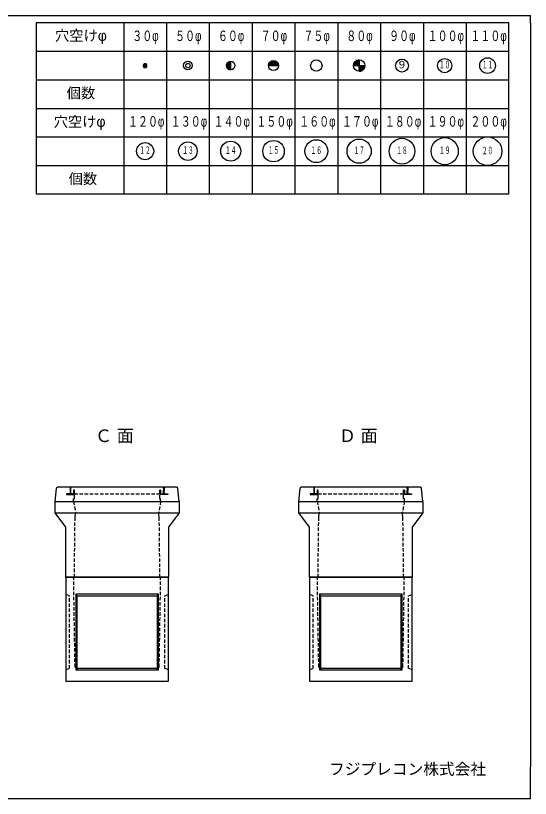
# Model space of a CAD drawing. Units: millimetres, scale not verified. Extents: x -3704 to 3796, y -2790 to 2696.
# Drawn here: x 189 to 3796, y -2790 to 2696 of the extents above; entities that cross this region are included whole.
import ezdxf
from ezdxf.enums import TextEntityAlignment as Align

# ---------------------------------------------------------------- set-up
doc = ezdxf.new("R2010")
doc.units = ezdxf.units.MM
doc.header["$LTSCALE"] = 20
doc.linetypes.add('DASHED1', pattern=[1.8, 1.2, -0.6])
doc.layers.add('0-0_レイヤ_1', color=7, linetype='Continuous')
doc.styles.add('HG丸ｺﾞｼｯｸM-PRO', font='')
doc.styles.add('ＭＳ ゴシック', font='')
doc.styles.get('HG丸ｺﾞｼｯｸM-PRO').set_extended_font_data('HG丸ｺﾞｼｯｸM-PRO')
doc.styles.get('ＭＳ ゴシック').set_extended_font_data('MS Gothic')

msp = doc.modelspace()

# ---------------------------------------------------------------- linework, layer by layer
at = {"layer": '0-0_レイヤ_1'}
for p, q in [((3795.88, 2646.47), (3795.88, 2696.47)), ((945.88, 2646.47), (945.88, 1446.47)), ((1245.88, 2646.47), (1245.88, 1446.47)), ((1545.88, 2646.47), (1545.88, 1446.47)), ((1845.88, 2646.47), (1845.88, 1446.47)), ((2145.88, 2646.47), (2145.88, 1446.47)), ((2445.88, 2646.47), (2445.88, 1446.47)), ((2745.88, 2646.47), (2745.88, 1446.47)), ((3045.88, 2646.47), (3045.88, 1446.47)), ((3345.88, 2646.47), (3345.88, 1446.47)), ((3795.88, 2646.47), (3795.88, -2568.82)), ((331.45, 2446.47), (945.88, 2446.47)), ((945.88, 2446.47), (3645.88, 2446.47)), ((1089.41, 2360), (1102.36, 2360)), ((1669.11, 2360), (1695.88, 2360)), ((1670.21, 2362), (1695.88, 2362)), ((1671.54, 2364), (1695.88, 2364)), ((1673.11, 2366), (1695.88, 2366)), ((1674.99, 2368), (1695.88, 2368)), ((1677.27, 2370), (1695.88, 2370)), ((1680.13, 2372), (1695.88, 2372)), ((1683.96, 2374), (1695.88, 2374)), ((1690.59, 2376), (1695.88, 2376)), ((1695.88, 2316.47), (1695.88, 2376.47)), ((1963.6, 2360), (2028.16, 2360)), ((1964.52, 2362), (2027.25, 2362)), ((1965.59, 2364), (2026.18, 2364)), ((1966.84, 2366), (2024.93, 2366)), ((1968.29, 2368), (2023.48, 2368)), ((1969.97, 2370), (2021.79, 2370)), ((1971.94, 2372), (2019.82, 2372)), ((1974.27, 2374), (2017.5, 2374)), ((1977.09, 2376), (2014.67, 2376)), ((1980.69, 2378), (2011.08, 2378)), ((1985.84, 2380), (2005.92, 2380)), ((2558.24, 2360), (2595.88, 2360)), ((2559.02, 2362), (2595.88, 2362)), ((2559.93, 2364), (2595.88, 2364)), ((2560.97, 2366), (2595.88, 2366)), ((2562.17, 2368), (2595.88, 2368)), ((2563.53, 2370), (2595.88, 2370)), ((2565.09, 2372), (2595.88, 2372)), ((2566.86, 2374), (2595.88, 2374)), ((2568.9, 2376), (2595.88, 2376)), ((2571.27, 2378), (2595.88, 2378)), ((2574.07, 2380), (2595.88, 2380)), ((2577.51, 2382), (2595.88, 2382)), ((2582.04, 2384), (2595.88, 2384)), ((2589.76, 2386), (2595.88, 2386)), ((1080.89, 2346), (1110.87, 2346)), ((1080.96, 2348), (1110.8, 2348)), ((1081.09, 2344), (1110.68, 2344)), ((1081.3, 2350), (1110.46, 2350)), ((1081.56, 2342), (1110.2, 2342)), ((1081.94, 2352), (1109.83, 2352)), ((1082.35, 2340), (1109.41, 2340)), ((1082.91, 2354), (1108.86, 2354)), ((1083.5, 2338), (1108.26, 2338)), ((1084.3, 2356), (1107.47, 2356)), ((1085.14, 2336), (1106.62, 2336)), ((1086.29, 2358), (1105.48, 2358)), ((1087.55, 2334), (1104.22, 2334)), ((1091.93, 2332), (1099.83, 2332)), ((1665.89, 2346), (1695.88, 2346)), ((1665.92, 2348), (1695.88, 2348)), ((1665.98, 2344), (1695.88, 2344)), ((1666.09, 2350), (1695.88, 2350)), ((1666.22, 2342), (1695.88, 2342)), ((1666.4, 2352), (1695.88, 2352)), ((1666.59, 2340), (1695.88, 2340)), ((1666.84, 2354), (1695.88, 2354)), ((1667.1, 2338), (1695.88, 2338)), ((1667.44, 2356), (1695.88, 2356)), ((1667.77, 2336), (1695.88, 2336)), ((1668.19, 2358), (1695.88, 2358)), ((1668.6, 2334), (1695.88, 2334)), ((1669.6, 2332), (1695.88, 2332)), ((1670.81, 2330), (1695.88, 2330)), ((1672.24, 2328), (1695.88, 2328)), ((1673.95, 2326), (1695.88, 2326)), ((1676.01, 2324), (1695.88, 2324)), ((1678.53, 2322), (1695.88, 2322)), ((1681.76, 2320), (1695.88, 2320)), ((1686.43, 2318), (1695.88, 2318)), ((1960.88, 2346.47), (2030.88, 2346.47)), ((1960.92, 2348), (2030.85, 2348)), ((1961.06, 2350), (2030.7, 2350)), ((1961.32, 2352), (2030.44, 2352)), ((1961.7, 2354), (2030.06, 2354)), ((1962.2, 2356), (2029.56, 2356)), ((1962.84, 2358), (2028.93, 2358)), ((2555.91, 2348), (2595.88, 2348)), ((2556.04, 2350), (2595.88, 2350)), ((2556.27, 2352), (2595.88, 2352)), ((2556.6, 2354), (2595.88, 2354)), ((2557.03, 2356), (2595.88, 2356)), ((2557.58, 2358), (2595.88, 2358)), ((2595.88, 2346), (2635.88, 2346)), ((2595.88, 2344), (2635.81, 2344)), ((2595.88, 2342), (2635.63, 2342)), ((2595.88, 2340), (2635.36, 2340)), ((2595.88, 2338), (2634.98, 2338)), ((2595.88, 2336), (2634.49, 2336)), ((2595.88, 2334), (2633.89, 2334)), ((2595.88, 2332), (2633.17, 2332)), ((2595.88, 2330), (2632.33, 2330)), ((2595.88, 2328), (2631.36, 2328)), ((2595.88, 2326), (2630.25, 2326)), ((2595.88, 2324), (2628.97, 2324)), ((2595.88, 2322), (2627.52, 2322)), ((2595.88, 2320), (2625.87, 2320)), ((2595.88, 2318), (2623.98, 2318)), ((2595.88, 2316), (2621.8, 2316)), ((2595.88, 2314), (2619.24, 2314)), ((2595.88, 2312), (2616.17, 2312)), ((2595.88, 2310), (2612.31, 2310)), ((2595.88, 2308), (2606.84, 2308)), ((331.45, 2246.47), (945.88, 2246.47)), ((945.88, 2246.47), (3645.88, 2246.47)), ((331.45, 2046.47), (945.88, 2046.47)), ((945.88, 2046.47), (3645.88, 2046.47)), ((331.45, 1846.47), (945.88, 1846.47)), ((945.88, 1846.47), (3645.88, 1846.47)), ((331.45, 1646.47), (945.88, 1646.47)), ((945.88, 1646.47), (3645.88, 1646.47)), ((464.9, -710), (474.9, -617.5)), ((1317.4, -610), (482.4, -610)), ((544.9, -655), (544.9, -660)), ((594.9, -655), (544.9, -655)), ((544.9, -656), (594.9, -656)), ((544.9, -658), (594.9, -658)), ((569.9, -610), (569.9, -655)), ((574.9, -610), (569.9, -610)), ((569.9, -612), (574.9, -612)), ((569.9, -614), (574.9, -614)), ((569.9, -616), (574.9, -616)), ((569.9, -618), (574.9, -618)), ((569.9, -620), (574.9, -620)), ((569.9, -622), (574.9, -622)), ((569.9, -624), (574.9, -624)), ((569.9, -626), (574.9, -626)), ((569.9, -628), (574.9, -628)), ((569.9, -630), (574.9, -630)), ((569.9, -632), (574.9, -632)), ((569.9, -634), (574.9, -634)), ((569.9, -636), (574.9, -636)), ((569.9, -638), (574.9, -638)), ((569.9, -640), (574.9, -640)), ((569.9, -642), (574.9, -642)), ((569.9, -644), (574.9, -644)), ((569.9, -646), (574.9, -646)), ((569.9, -648), (574.9, -648)), ((569.9, -650), (574.9, -650)), ((569.9, -652), (574.9, -652)), ((569.9, -654), (574.9, -654)), ((574.9, -655), (574.9, -610)), ((594.9, -630), (599.9, -630)), ((594.9, -630), (594.9, -660)), ((599.9, -630), (594.9, -630)), ((594.9, -632), (599.9, -632)), ((594.9, -634), (599.9, -634)), ((594.9, -636), (599.9, -636)), ((594.9, -638), (599.9, -638)), ((594.9, -640), (599.9, -640)), ((594.9, -642), (599.9, -642)), ((594.9, -644), (599.9, -644)), ((594.9, -646), (599.9, -646)), ((594.9, -648), (599.9, -648)), ((594.9, -650), (599.9, -650)), ((594.9, -652), (599.9, -652)), ((594.9, -654), (599.9, -654)), ((594.9, -656), (599.9, -656)), ((594.9, -658), (599.9, -658)), ((599.9, -660), (599.9, -630)), ((1199.9, -630), (1204.9, -630)), ((1199.9, -630), (1199.9, -655)), ((1204.9, -630), (1199.9, -630)), ((1199.9, -632), (1204.9, -632)), ((1199.9, -634), (1204.9, -634)), ((1199.9, -636), (1204.9, -636)), ((1199.9, -638), (1204.9, -638)), ((1199.9, -640), (1204.9, -640)), ((1199.9, -642), (1204.9, -642)), ((1199.9, -644), (1204.9, -644)), ((1199.9, -646), (1204.9, -646)), ((1199.9, -648), (1204.9, -648)), ((1199.9, -650), (1204.9, -650)), ((1199.9, -652), (1204.9, -652)), ((1199.9, -654), (1204.9, -654)), ((1199.9, -660), (1199.9, -655)), ((1199.9, -655), (1254.9, -655)), ((1199.9, -655), (1204.9, -655)), ((1199.9, -656), (1254.9, -656)), ((1199.9, -658), (1254.9, -658)), ((1204.9, -655), (1204.9, -630)), ((1224.9, -610), (1224.9, -655)), ((1229.9, -610), (1224.9, -610)), ((1224.9, -612), (1229.9, -612)), ((1224.9, -614), (1229.9, -614)), ((1224.9, -616), (1229.9, -616)), ((1224.9, -618), (1229.9, -618)), ((1224.9, -620), (1229.9, -620)), ((1224.9, -622), (1229.9, -622)), ((1224.9, -624), (1229.9, -624)), ((1224.9, -626), (1229.9, -626)), ((1224.9, -628), (1229.9, -628)), ((1224.9, -630), (1229.9, -630)), ((1224.9, -632), (1229.9, -632)), ((1224.9, -634), (1229.9, -634)), ((1224.9, -636), (1229.9, -636)), ((1224.9, -638), (1229.9, -638)), ((1224.9, -640), (1229.9, -640)), ((1224.9, -642), (1229.9, -642)), ((1224.9, -644), (1229.9, -644)), ((1224.9, -646), (1229.9, -646)), ((1224.9, -648), (1229.9, -648)), ((1224.9, -650), (1229.9, -650)), ((1224.9, -652), (1229.9, -652)), ((1224.9, -654), (1229.9, -654)), ((1224.9, -655), (1229.9, -655)), ((1229.9, -655), (1229.9, -610)), ((1254.9, -655), (1254.9, -660)), ((1334.9, -710), (1324.9, -617.5)), ((2172.9, -710), (2182.9, -617.5)), ((3025.4, -610), (2190.4, -610)), ((2252.9, -655), (2252.9, -660)), ((2302.9, -655), (2252.9, -655)), ((2252.9, -656), (2302.9, -656)), ((2252.9, -658), (2302.9, -658)), ((2277.9, -610), (2277.9, -655)), ((2282.9, -610), (2277.9, -610)), ((2277.9, -612), (2282.9, -612)), ((2277.9, -614), (2282.9, -614)), ((2277.9, -616), (2282.9, -616)), ((2277.9, -618), (2282.9, -618)), ((2277.9, -620), (2282.9, -620)), ((2277.9, -622), (2282.9, -622)), ((2277.9, -624), (2282.9, -624)), ((2277.9, -626), (2282.9, -626)), ((2277.9, -628), (2282.9, -628)), ((2277.9, -630), (2282.9, -630)), ((2277.9, -632), (2282.9, -632)), ((2277.9, -634), (2282.9, -634)), ((2277.9, -636), (2282.9, -636)), ((2277.9, -638), (2282.9, -638)), ((2277.9, -640), (2282.9, -640)), ((2277.9, -642), (2282.9, -642)), ((2277.9, -644), (2282.9, -644)), ((2277.9, -646), (2282.9, -646)), ((2277.9, -648), (2282.9, -648)), ((2277.9, -650), (2282.9, -650)), ((2277.9, -652), (2282.9, -652)), ((2277.9, -654), (2282.9, -654)), ((2282.9, -655), (2282.9, -610)), ((2302.9, -630), (2307.9, -630)), ((2302.9, -630), (2302.9, -660)), ((2307.9, -630), (2302.9, -630)), ((2302.9, -632), (2307.9, -632)), ((2302.9, -634), (2307.9, -634)), ((2302.9, -636), (2307.9, -636)), ((2302.9, -638), (2307.9, -638)), ((2302.9, -640), (2307.9, -640)), ((2302.9, -642), (2307.9, -642)), ((2302.9, -644), (2307.9, -644)), ((2302.9, -646), (2307.9, -646)), ((2302.9, -648), (2307.9, -648)), ((2302.9, -650), (2307.9, -650)), ((2302.9, -652), (2307.9, -652)), ((2302.9, -654), (2307.9, -654)), ((2302.9, -656), (2307.9, -656)), ((2302.9, -658), (2307.9, -658)), ((2307.9, -660), (2307.9, -630)), ((2907.9, -630), (2912.9, -630)), ((2907.9, -630), (2907.9, -655)), ((2912.9, -630), (2907.9, -630)), ((2907.9, -632), (2912.9, -632)), ((2907.9, -634), (2912.9, -634)), ((2907.9, -636), (2912.9, -636)), ((2907.9, -638), (2912.9, -638)), ((2907.9, -640), (2912.9, -640)), ((2907.9, -642), (2912.9, -642)), ((2907.9, -644), (2912.9, -644)), ((2907.9, -646), (2912.9, -646)), ((2907.9, -648), (2912.9, -648)), ((2907.9, -650), (2912.9, -650)), ((2907.9, -652), (2912.9, -652)), ((2907.9, -654), (2912.9, -654)), ((2907.9, -660), (2907.9, -655)), ((2907.9, -655), (2962.9, -655)), ((2907.9, -655), (2912.9, -655)), ((2907.9, -656), (2962.9, -656)), ((2907.9, -658), (2962.9, -658)), ((2912.9, -655), (2912.9, -630)), ((2932.9, -610), (2932.9, -655)), ((2937.9, -610), (2932.9, -610)), ((2932.9, -612), (2937.9, -612)), ((2932.9, -614), (2937.9, -614)), ((2932.9, -616), (2937.9, -616)), ((2932.9, -618), (2937.9, -618)), ((2932.9, -620), (2937.9, -620)), ((2932.9, -622), (2937.9, -622)), ((2932.9, -624), (2937.9, -624)), ((2932.9, -626), (2937.9, -626)), ((2932.9, -628), (2937.9, -628)), ((2932.9, -630), (2937.9, -630)), ((2932.9, -632), (2937.9, -632)), ((2932.9, -634), (2937.9, -634)), ((2932.9, -636), (2937.9, -636)), ((2932.9, -638), (2937.9, -638)), ((2932.9, -640), (2937.9, -640)), ((2932.9, -642), (2937.9, -642)), ((2932.9, -644), (2937.9, -644)), ((2932.9, -646), (2937.9, -646)), ((2932.9, -648), (2937.9, -648)), ((2932.9, -650), (2937.9, -650)), ((2932.9, -652), (2937.9, -652)), ((2932.9, -654), (2937.9, -654)), ((2932.9, -655), (2937.9, -655)), ((2937.9, -655), (2937.9, -610)), ((2962.9, -655), (2962.9, -660)), ((3042.9, -710), (3032.9, -617.5)), ((464.88, -710), (1334.88, -710)), ((464.88, -710), (1334.88, -710)), ((464.9, -710), (1334.9, -710)), ((544.9, -660), (594.9, -660)), ((544.9, -660), (594.9, -660)), ((594.9, -660), (599.9, -660)), ((594.9, -660), (599.9, -660)), ((1254.9, -660), (1199.9, -660)), ((2172.88, -710), (3042.88, -710)), ((2172.88, -710), (3042.88, -710)), ((2172.9, -710), (3042.9, -710)), ((2252.9, -660), (2302.9, -660)), ((2252.9, -660), (2302.9, -660)), ((2302.9, -660), (2307.9, -660)), ((2302.9, -660), (2307.9, -660)), ((2962.9, -660), (2907.9, -660)), ((464.88, -790), (1334.88, -790)), ((2172.88, -790), (3042.88, -790)), ((539.88, -1240), (539.88, -1970)), ((539.88, -1240), (1259.88, -1240)), ((1259.88, -1970), (1259.88, -1240)), ((2247.88, -1240), (2247.88, -1970)), ((2247.88, -1240), (2967.88, -1240)), ((2967.88, -1970), (2967.88, -1240)), ((609.88, -1360), (609.88, -1890)), ((1189.88, -1360), (609.88, -1360)), ((619.88, -1370), (609.88, -1360)), ((1179.88, -1370), (1189.88, -1360)), ((1189.88, -1890), (1189.88, -1360)), ((2317.88, -1360), (2317.88, -1890)), ((2897.88, -1360), (2317.88, -1360)), ((2327.88, -1370), (2317.88, -1360)), ((2887.88, -1370), (2897.88, -1360)), ((2897.88, -1890), (2897.88, -1360)), ((609.88, -1890), (619.88, -1880)), ((609.88, -1890), (1189.88, -1890)), ((1189.88, -1890), (1179.88, -1880)), ((2317.88, -1890), (2327.88, -1880)), ((2317.88, -1890), (2897.88, -1890)), ((2897.88, -1890), (2887.88, -1880)), ((539.88, -1970), (1259.88, -1970)), ((2247.88, -1970), (2967.88, -1970)), ((3795.88, -2740.32), (3795.88, -2568.82))]:
    msp.add_line(p, q, dxfattribs=at)
at = {"layer": '0-0_レイヤ_1', "linetype": 'DASHED1'}
for p, q in [((544.9, -655), (544.9, -660)), ((569.9, -655), (544.9, -655)), ((569.9, -610), (569.9, -655)), ((574.9, -610), (569.9, -610)), ((574.9, -655), (574.9, -610)), ((594.9, -655), (574.9, -655)), ((594.9, -630), (594.9, -655)), ((599.9, -630), (594.9, -630)), ((599.9, -690), (599.9, -630)), ((599.9, -655), (1199.9, -655)), ((1199.9, -630), (1204.9, -630)), ((1199.9, -690), (1199.9, -630)), ((1204.9, -630), (1204.9, -655)), ((1204.9, -655), (1224.9, -655)), ((1224.9, -610), (1229.9, -610)), ((1224.9, -655), (1224.9, -610)), ((1229.9, -610), (1229.9, -655)), ((1229.9, -655), (1254.9, -655)), ((1254.9, -655), (1254.9, -660)), ((2252.9, -655), (2252.9, -660)), ((2277.9, -655), (2252.9, -655)), ((2277.9, -610), (2277.9, -655)), ((2282.9, -610), (2277.9, -610)), ((2282.9, -655), (2282.9, -610)), ((2302.9, -655), (2282.9, -655)), ((2302.9, -630), (2302.9, -655)), ((2307.9, -630), (2302.9, -630)), ((2307.9, -690), (2307.9, -630)), ((2307.9, -655), (2907.9, -655)), ((2907.9, -630), (2912.9, -630)), ((2907.9, -690), (2907.9, -630)), ((2912.9, -630), (2912.9, -655)), ((2912.9, -655), (2932.9, -655)), ((2932.9, -610), (2937.9, -610)), ((2932.9, -655), (2932.9, -610)), ((2937.9, -610), (2937.9, -655)), ((2937.9, -655), (2962.9, -655)), ((2962.9, -655), (2962.9, -660)), ((544.9, -660), (599.9, -660)), ((594.88, -710), (609.88, -790)), ((594.9, -690), (599.9, -690)), ((594.9, -710), (594.9, -690)), ((1204.88, -710), (1189.88, -790)), ((1254.9, -660), (1199.9, -660)), ((1204.9, -690), (1199.9, -690)), ((1204.9, -710), (1204.9, -690)), ((2252.9, -660), (2307.9, -660)), ((2302.88, -710), (2317.88, -790)), ((2302.9, -690), (2307.9, -690)), ((2302.9, -710), (2302.9, -690)), ((2912.88, -710), (2897.88, -790)), ((2962.9, -660), (2907.9, -660)), ((2912.9, -690), (2907.9, -690)), ((2912.9, -710), (2912.9, -690)), ((599.88, -1240), (604.88, -815.9)), ((1199.88, -1240), (1194.88, -815.9)), ((2307.88, -1240), (2312.88, -815.9)), ((2907.88, -1240), (2902.88, -815.9)), ((604.88, -1870), (594.88, -1240)), ((1194.88, -1870), (1204.88, -1240)), ((2312.88, -1870), (2302.88, -1240)), ((2902.88, -1870), (2912.88, -1240)), ((604.88, -1870), (624.88, -1890)), ((609.88, -1890), (1189.88, -1890)), ((1194.88, -1870), (1174.88, -1890)), ((2312.88, -1870), (2332.88, -1890)), ((2317.88, -1890), (2897.88, -1890)), ((2902.88, -1870), (2882.88, -1890))]:
    msp.add_line(p, q, dxfattribs=at)
at = {"layer": '0-0_レイヤ_1'}
for points in [[(-3532.94, 2696.47), (3545.88, 2696.47), (3795.88, 2696.47)], [(945.88, 2646.47), (331.45, 2646.47), (331.45, 1446.47), (945.88, 1446.47)], [(945.88, 1446.47), (3645.88, 1446.47), (3645.88, 2646.47), (945.88, 2646.47)], [(2595.88, 2386.47), (2595.88, 2346.47), (2555.88, 2346.47)], [(2595.88, 2306.47), (2595.88, 2346.47), (2635.88, 2346.47)], [(474.9, -617.5), (476.92, -612.18), (482.4, -610)], [(1324.9, -617.5), (1322.45, -611.85), (1317.4, -610)], [(2182.9, -617.5), (2184.92, -612.18), (2190.4, -610)], [(3032.9, -617.5), (3030.45, -611.85), (3025.4, -610)], [(-3532.94, -2790.32), (3545.88, -2790.32), (3795.88, -2790.32), (3795.88, -2740.32)]]:
    msp.add_lwpolyline(points, dxfattribs=at)
for points in [[(539.88, -1240), (539.88, -890), (464.88, -790), (464.88, -710), (1334.88, -710), (1334.88, -790), (1259.88, -890), (1259.88, -1240)], [(2247.88, -1240), (2247.88, -890), (2172.88, -790), (2172.88, -710), (3042.88, -710), (3042.88, -790), (2967.88, -890), (2967.88, -1240)], [(619.88, -1370), (1179.88, -1370), (1179.88, -1880), (619.88, -1880)], [(2327.88, -1370), (2887.88, -1370), (2887.88, -1880), (2327.88, -1880)]]:
    msp.add_lwpolyline(points, close=True, dxfattribs=at)
at = {"layer": '0-0_レイヤ_1', "linetype": 'DASHED1'}
for points in [[(604.88, -815.9), (607.08, -795.7), (609.88, -790)], [(1194.88, -815.9), (1192.92, -798.15), (1189.88, -790)], [(2312.88, -815.9), (2315.08, -795.7), (2317.88, -790)], [(2902.88, -815.9), (2900.92, -798.15), (2897.88, -790)], [(539.88, -1890), (564.88, -1880), (564.88, -1370), (539.88, -1360)], [(1259.88, -1890), (1234.88, -1880), (1234.88, -1370), (1259.88, -1360)], [(2247.88, -1890), (2272.88, -1880), (2272.88, -1370), (2247.88, -1360)], [(2967.88, -1890), (2942.88, -1880), (2942.88, -1370), (2967.88, -1360)]]:
    msp.add_lwpolyline(points, dxfattribs=at)
at = {"layer": '0-0_レイヤ_1'}
for centre, radius in [((1395.88, 2346.47), 30), ((1395.88, 2346.47), 15), ((1695.88, 2346.47), 30), ((1995.88, 2346.47), 35), ((2295.88, 2346.47), 40), ((2595.88, 2346.47), 40), ((2895.88, 2346.47), 45), ((3195.88, 2346.47), 50), ((3495.88, 2346.47), 55), ((1395.88, 1746.47), 65), ((1695.88, 1746.47), 70), ((1995.88, 1746.47), 75), ((2295.88, 1746.47), 80), ((2595.88, 1746.47), 85), ((2895.88, 1746.47), 90), ((3195.88, 1746.47), 95), ((3495.88, 1746.47), 100), ((1095.88, 1746.47), 60)]:
    msp.add_circle(centre, radius, dxfattribs=at)

# ---------------------------------------------------------------- texts
for s, height, style, p in [('穴空けφ', 73.31, 'HG丸ｺﾞｼｯｸM-PRO', (464.21, 2498.28)), ('９', 51.32, 'HG丸ｺﾞｼｯｸM-PRO', (2860.89, 2311.57)), ('個数', 73.31, 'HG丸ｺﾞｼｯｸM-PRO', (545.73, 2095.35)), ('穴空けφ', 73.31, 'HG丸ｺﾞｼｯｸM-PRO', (454.89, 1895.05)), ('個数', 73.31, 'HG丸ｺﾞｼｯｸM-PRO', (559.7, 1494.45)), ('Ｃ 面', 87.98, 'HG丸ｺﾞｼｯｸM-PRO', (744.44, -319.13)), ('Ｄ 面', 87.98, 'HG丸ｺﾞｼｯｸM-PRO', (2453.8, -319.13)), ('フジプレコン株式会社', 80.65, 'ＭＳ ゴシック', (2385.06, -2649.21))]:
    msp.add_text(s, height=height, dxfattribs=dict(at, style=style)).set_placement(p, align=Align.BOTTOM_LEFT)
at = {"layer": '0-0_レイヤ_1', "style": 'HG丸ｺﾞｼｯｸM-PRO'}
for s, height, width, p in [('３０φ', 73.31, 0.7, (1005.88, 2496.47)), ('５０φ', 73.31, 0.7, (1305.88, 2496.47)), ('６０φ', 73.31, 0.7, (1605.88, 2496.47)), ('７０φ', 73.31, 0.7, (1905.88, 2496.47)), ('７５φ', 73.31, 0.7, (2205.88, 2496.47)), ('８０φ', 73.31, 0.7, (2505.88, 2496.47)), ('９０φ', 73.31, 0.7, (2805.88, 2496.47)), ('１００φ', 73.31, 0.7, (3075.88, 2496.47)), ('１１０φ', 73.31, 0.7, (3375.88, 2496.47)), ('１０', 51.32, 0.55, (3155.75, 2311.84)), ('１１', 51.32, 0.55, (3456.05, 2311.9)), ('１２０φ', 73.31, 0.7, (975.88, 1896.47)), ('１３０φ', 73.31, 0.7, (1275.88, 1896.47)), ('１４０φ', 73.31, 0.7, (1575.88, 1896.47)), ('１５０φ', 73.31, 0.7, (1875.88, 1896.47)), ('１７０φ', 73.31, 0.7, (2475.88, 1896.47)), ('１８０φ', 73.31, 0.7, (2775.88, 1896.47)), ('１９０φ', 73.31, 0.7, (3075.88, 1896.47)), ('２００φ', 73.31, 0.7, (3375.88, 1896.47)), ('１２', 51.32, 0.55, (1055.5, 1712.62)), ('１３', 51.32, 0.55, (1357.09, 1712.33)), ('１４', 51.32, 0.55, (1656.44, 1711.81)), ('１５', 51.32, 0.55, (1956.61, 1713.44)), ('１６', 51.32, 0.55, (2256.14, 1711.64)), ('１７', 51.32, 0.55, (2556.54, 1711.06)), ('１８', 51.32, 0.55, (2856.32, 1711.06)), ('１９', 51.32, 0.55, (3156.36, 1711.02)), ('２０', 51.32, 0.55, (3456.18, 1709.76))]:
    msp.add_text(s, height=height, dxfattribs=dict(at, width=width)).set_placement(p, align=Align.BOTTOM_LEFT)
at = {"layer": '0-0_レイヤ_1', "style": 'HG丸ｺﾞｼｯｸM-PRO', "width": 0.7}
msp.add_text('１６０φ', height=73.31, rotation=0.001, dxfattribs=at).set_placement((2175.88, 1896.47), align=Align.BOTTOM_LEFT)

doc.saveas('drawing.dxf')
